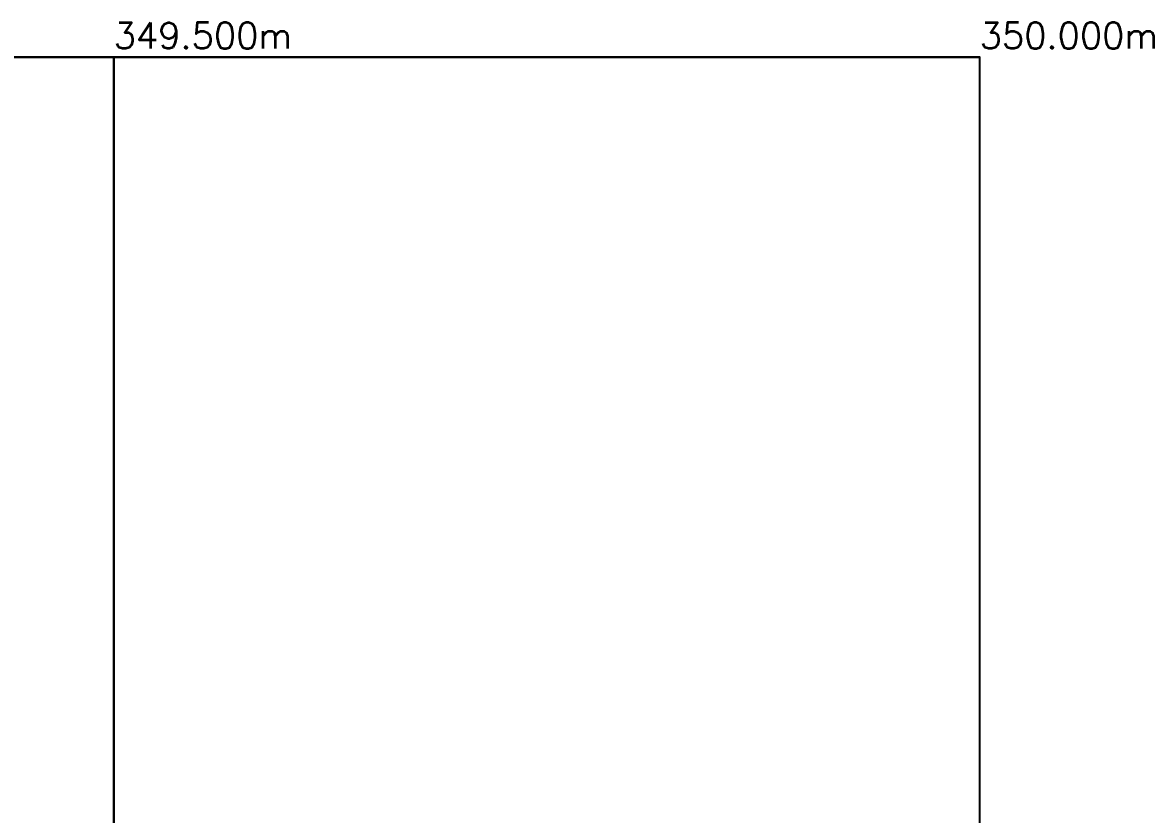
# Model space of a CAD drawing. Extents: x 34233638 to 35010029, y 7400000 to 8016345.
# Drawn here: x 34944740 to 35010029, y 7556296 to 7602000 of the extents above; entities that cross this region are included whole.
import ezdxf

# ---------------------------------------------------------------- set-up
doc = ezdxf.new("R2010")
doc.units = 0
doc.header["$LTSCALE"] = 6
doc.header["$MEASUREMENT"] = 0
doc.header["$PDMODE"] = 1
doc.layers.get('0').update_dxf_attribs({"linetype": 'CONTINUOUS'})
for name, color, linetype in [('01-TEXTE', 51, 'CONTINUOUS'), ('X-BOITE', 169, 'CONTINUOUS'), ('X-BOITE-C1', 218, 'CONTINUOUS'), ('X-BOITE-C2', 238, 'CONTINUOUS'), ('X-BOITE-PL', 248, 'CONTINUOUS'), ('X-CUBE', 188, 'CONTINUOUS')]:
    doc.layers.add(name, color=color, linetype=linetype)
doc.styles.add('SIMPLEX', font='simplex')

# ---------------------------------------------------------------- blocks, each defined once
blk = doc.blocks.new('CUBEX')
at = {"layer": 'X-CUBE'}
for points in [[(0, 0, 50000), (50000, 0, 50000), (50000, 50000, 50000), (0, 50000, 50000)], [(0, 0, 0), (50000, 0, 0), (50000, 50000, 0), (0, 50000, 0)]]:
    blk.add_polyline3d(points, close=True, dxfattribs=at)
for points in [[(0, 50000, 0), (0, 50000, 50000), (50000, 50000, 50000), (50000, 50000, 0)], [(0, 0, 0), (0, 0, 50000), (50000, 0, 50000), (50000, 0, 0)]]:
    blk.add_polyline3d(points, dxfattribs=at)
blk = doc.blocks.new('CUBE1')
at = {"layer": 'X-CUBE'}
for p in [(400000, 150000, -50000), (400000, 150000, -100000), (450000, 150000, -50000), (450000, 150000, -100000)]:
    blk.add_blockref('CUBEX', p, dxfattribs=at)
blk = doc.blocks.new('BOITE1')
at = {"layer": 'X-BOITE'}
for points in [[(500000, 200000, -100000), (0, 200000, -100000)], [(500000, 200000, 0), (0, 200000, 0)], [(500000, 200000, -100000), (500000, 200000, 0)], [(500000, 0, -100000), (500000, 200000, -100000)], [(500000, 0, 0), (500000, 200000, 0)]]:
    blk.add_polyline3d(points, dxfattribs=at)
at = {"layer": 'X-BOITE-C1'}
for points in [[(500000, 200000, -50000), (0, 200000, -50000)], [(450000, 200000, 0), (450000, 200000, -100000)]]:
    blk.add_polyline3d(points, dxfattribs=at)
at = {"layer": 'X-BOITE-C1', "extrusion": (-1, 0, 0)}
blk.add_point((500000, 200000), dxfattribs=at)
at = {"layer": 'X-BOITE-C2'}
blk.add_polyline3d([(500000, 0, -50000), (500000, 200000, -50000)], dxfattribs=at)
at = {"layer": 'X-BOITE-PL'}
blk.add_polyline3d([(450000, 200000, -100000), (450000, 0, -100000)], dxfattribs=at)
at = {"layer": 'X-BOITE-PL', "extrusion": (0, -1, 0)}
blk.add_point((500000, 200000), dxfattribs=at)

msp = doc.modelspace()

# ---------------------------------------------------------------- block references
for name in ['CUBE1', 'BOITE1']:
    msp.add_blockref(name, (34500000, 7400000))

# ---------------------------------------------------------------- texts
at = {"layer": '01-TEXTE', "color": 7, "style": 'SIMPLEX'}
for s, p in [('349.500m', (34950000, 7600500, 0)), ('350.000m', (35000000, 7600500, 0))]:
    msp.add_text(s, height=1500, dxfattribs=at).set_placement(p)

doc.saveas('drawing.dxf')
